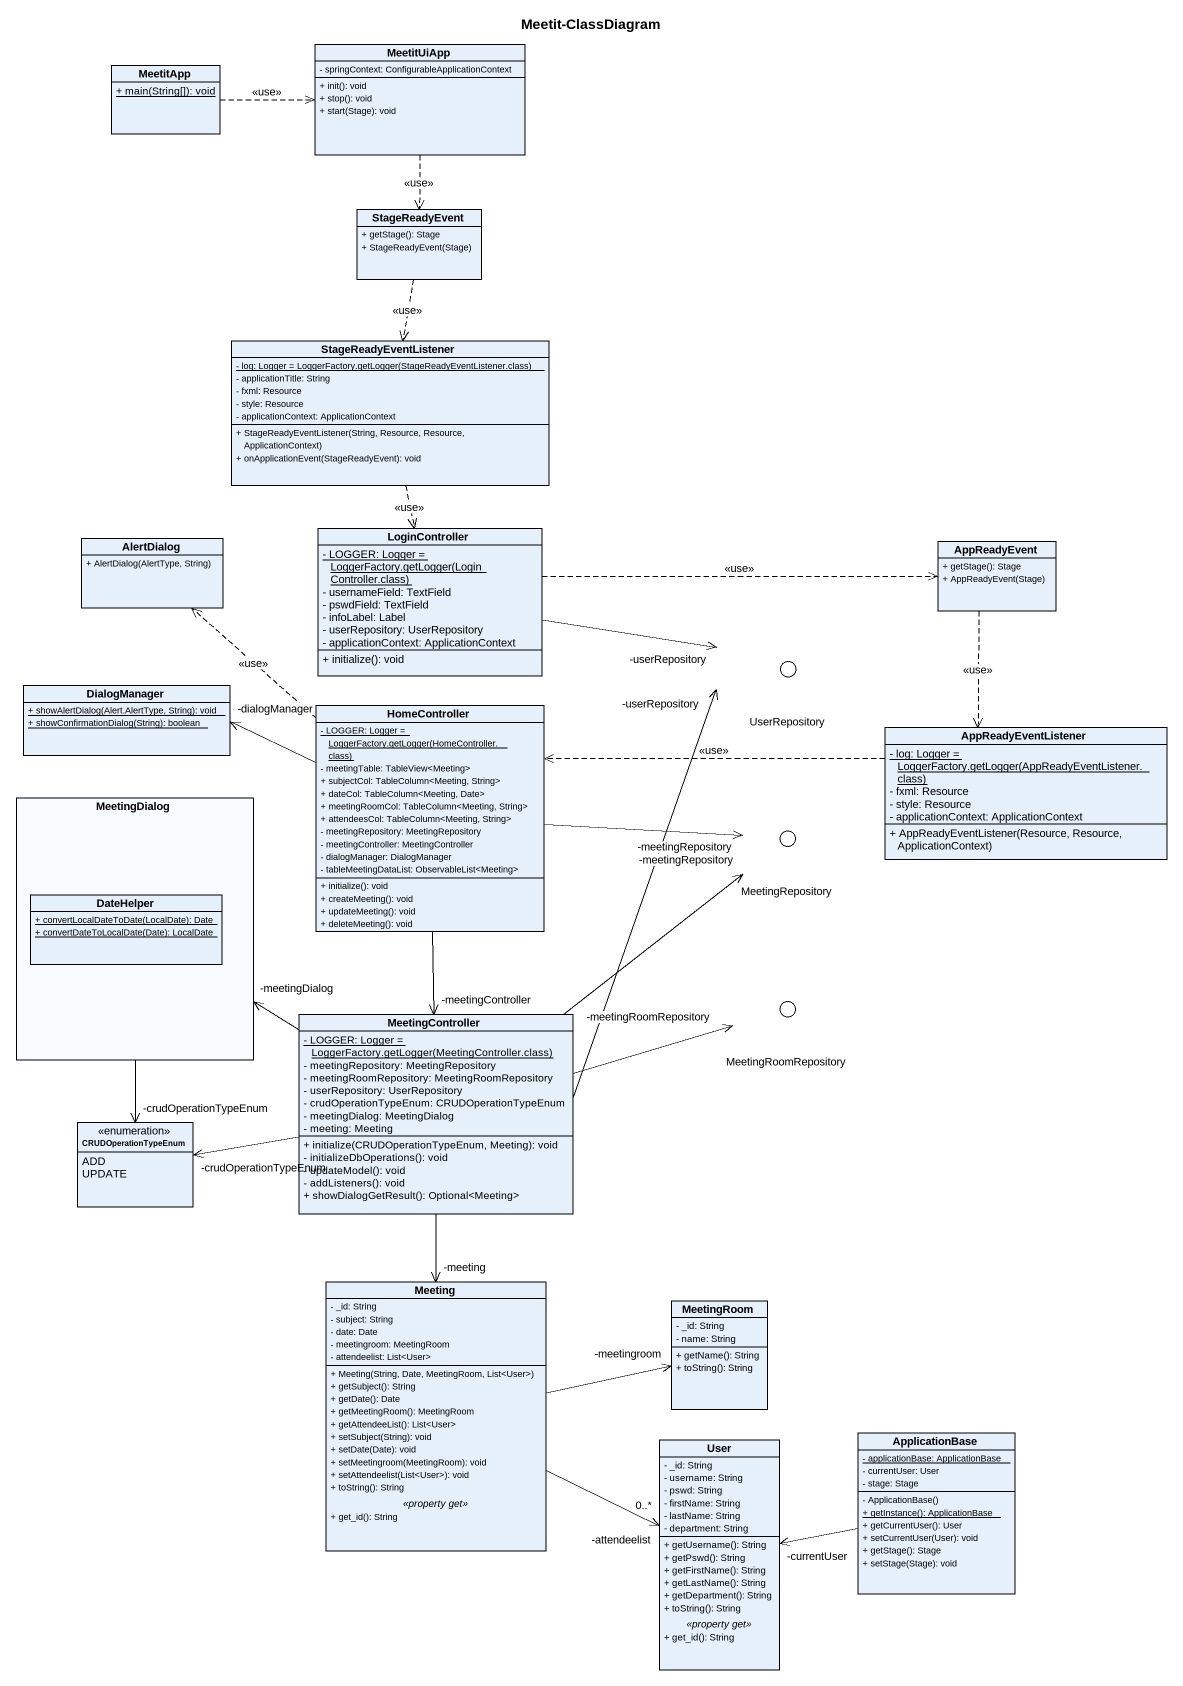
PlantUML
@startuml
title Meetit-ClassDiagram
allowmixing
hide circle
hide empty members
skinparam classAttributeIconSize 0
class MeetitApp {
  {static} + main(String[]): void
}
class MeetitUiApp {
  - springContext: ConfigurableApplicationContext
  + init(): void
  + stop(): void
  + start(Stage): void
}
class StageReadyEvent {
  + getStage(): Stage
  + StageReadyEvent(Stage)
}
class StageReadyEventListener {
  {static} {field} - log: Logger = LoggerFactory.getLogger(StageReadyEventListener.class)
  - applicationTitle: String
  - fxml: Resource
  - style: Resource
  - applicationContext: ApplicationContext
  + StageReadyEventListener(String, Resource, Resource, ApplicationContext)
  + onApplicationEvent(StageReadyEvent): void
}
class LoginController {
  {static} {field} - LOGGER: Logger = LoggerFactory.getLogger(LoginController.class)
  - usernameField: TextField
  - pswdField: TextField
  - infoLabel: Label
  - userRepository: UserRepository
  - applicationContext: ApplicationContext
  + initialize(): void
}
class AlertDialog {
  + AlertDialog(AlertType, String)
}
class AppReadyEvent {
  + getStage(): Stage
  + AppReadyEvent(Stage)
}
() UserRepository <<interface>>
class DialogManager {
  {static} + showAlertDialog(Alert.AlertType, String): void
  {static} + showConfirmationDialog(String): boolean
}
class HomeController {
  {static} {field} - LOGGER: Logger = LoggerFactory.getLogger(HomeController.class)
  - meetingTable: TableView<Meeting>
  + subjectCol: TableColumn<Meeting, String>
  + dateCol: TableColumn<Meeting, Date>
  + meetingRoomCol: TableColumn<Meeting, String>
  + attendeesCol: TableColumn<Meeting, String>
  - meetingRepository: MeetingRepository
  - meetingController: MeetingController
  - dialogManager: DialogManager
  - tableMeetingDataList: ObservableList<Meeting>
  + initialize(): void
  + createMeeting(): void
  + updateMeeting(): void
  + deleteMeeting(): void
}
class AppReadyEventListener {
  {static} {field} - log: Logger = LoggerFactory.getLogger(AppReadyEventListener.class)
  - fxml: Resource
  - style: Resource
  - applicationContext: ApplicationContext
  + AppReadyEventListener(Resource, Resource, ApplicationContext)
}
rectangle MeetingDialog {
  class DateHelper {
    {static} + convertLocalDateToDate(LocalDate): Date
    {static} + convertDateToLocalDate(Date): LocalDate
  }
}
() MeetingRepository <<interface>>
() MeetingRoomRepository
class MeetingController {
  {static} {field} - LOGGER: Logger = LoggerFactory.getLogger(MeetingController.class)
  - meetingRepository: MeetingRepository
  - meetingRoomRepository: MeetingRoomRepository
  - userRepository: UserRepository
  - crudOperationTypeEnum: CRUDOperationTypeEnum
  - meetingDialog: MeetingDialog
  - meeting: Meeting
  + initialize(CRUDOperationTypeEnum, Meeting): void
  - initializeDbOperations(): void
  - updateModel(): void
  - addListeners(): void
  + showDialogGetResult(): Optional<Meeting>
}
enum CRUDOperationTypeEnum {
  ADD
  UPDATE
}
class Meeting {
  - _id: String
  - subject: String
  - date: Date
  - meetingroom: MeetingRoom
  - attendeelist: List<User>
  --
  + Meeting(String, Date, MeetingRoom, List<User>)
  + getSubject(): String
  + getDate(): Date
  + getMeetingRoom(): MeetingRoom
  + getAttendeeList(): List<User>
  + setSubject(String): void
  + setDate(Date): void
  + setMeetingroom(MeetingRoom): void
  + setAttendeelist(List<User>): void
  + toString(): String
  .. <<property get>> ..
  + get_id(): String
}
class MeetingRoom {
  - _id: String
  - name: String
  + getName(): String
  + toString(): String
}
class ApplicationBase {
  {static} - applicationBase: ApplicationBase
  - currentUser: User
  - stage: Stage
  - ApplicationBase()
  {static} + getInstance(): ApplicationBase
  + getCurrentUser(): User
  + setCurrentUser(User): void
  + getStage(): Stage
  + setStage(Stage): void
}
class User {
  - _id: String
  - username: String
  - pswd: String
  - firstName: String
  - lastName: String
  - department: String
  --
  + getUsername(): String
  + getPswd(): String
  + getFirstName(): String
  + getLastName(): String
  + getDepartment(): String
  + toString(): String
  .. <<property get>> ..
  + get_id(): String
}
MeetitApp .right.> MeetitUiApp : <<use>>
MeetitUiApp ..> StageReadyEvent : <<use>>
StageReadyEvent ..> StageReadyEventListener : <<use>>
StageReadyEventListener ..> LoginController : <<use>>
LoginController .right.> AppReadyEvent : <<use>>
LoginController -right-> "-userRepository" UserRepository
AppReadyEvent ..> AppReadyEventListener : <<use>>
HomeController .up.> AlertDialog : <<use>>
HomeController -left-> "-dialogManager" DialogManager
HomeController -right-> "-meetingRepository" MeetingRepository
HomeController --> "-meetingController" MeetingController
AppReadyEventListener .left.> HomeController : <<use>>
MeetingDialog --> "-crudOperationTypeEnum" CRUDOperationTypeEnum
MeetingController -up-> "-userRepository" UserRepository
MeetingController -up-> "-meetingDialog" MeetingDialog
MeetingController -up-> "-meetingRepository" MeetingRepository
MeetingController -right-> "-meetingRoomRepository" MeetingRoomRepository
MeetingController -left-> "-crudOperationTypeEnum" CRUDOperationTypeEnum
MeetingController --> "-meeting" Meeting
Meeting -right-> "-meetingroom" MeetingRoom
Meeting -right-> "-attendeelist\n0..*" User
ApplicationBase -left-> "-currentUser" User
@enduml
